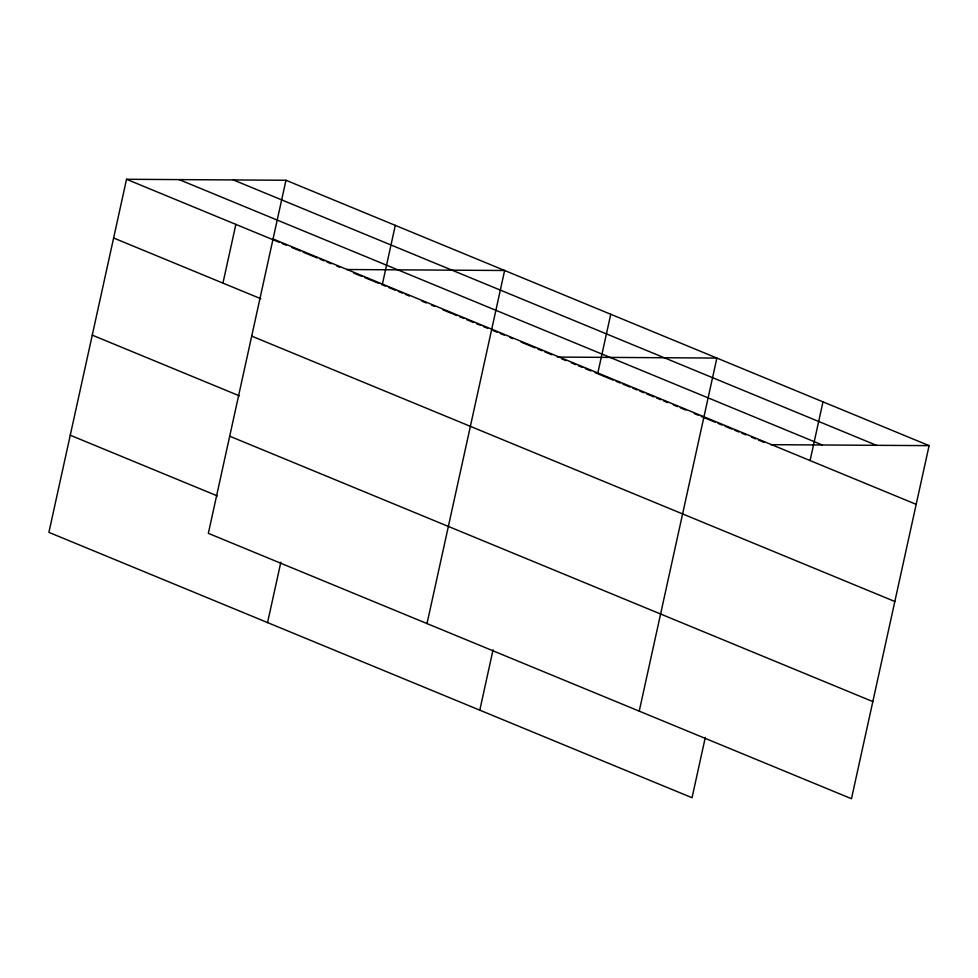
<?xml version="1.0" encoding="UTF-8"?>
<svg xmlns="http://www.w3.org/2000/svg" width="978" height="978" viewBox="0 0 978 978"><rect width="100%" height="100%" fill="white"/><g stroke="black" fill="none" stroke-linecap="round" stroke-linejoin="round"><path stroke-width="1.47" d="M285.967 180.258L208.338 533.34L851.471 798.72L929.1 445.638L285.967 180.258L126.529 179.28L48.9 532.362L692.033 797.742L705.297 737.4M222.947 283.107L235.857 224.402M267.569 622.595L280.833 562.252M382.398 284.085L395.308 225.368M427.007 623.573L504.636 270.49L346.701 269.525M479.795 710.162L493.059 649.82M597.839 372.985L610.749 314.268M639.233 711.14L716.874 358.058L557.423 357.08M810.077 460.565L822.987 401.848M771.165 444.672L929.1 445.638M233.351 179.94L876.484 445.32M179.145 179.61L822.278 444.978M273.07 238.974L916.19 504.355M126.529 179.28L279.317 242.324M282.116 243.485L286.322 245.221M291.933 247.532L300.344 251.004M303.143 252.165L317.165 257.947M319.965 259.097L324.17 260.833M326.97 261.994L331.175 263.73M336.787 266.04L339.586 267.202M353.571 272.972L361.946 276.419M364.745 277.581L378.706 283.339M381.493 284.488L385.687 286.224M388.474 287.373L395.454 290.258M398.254 291.407L402.435 293.131M405.234 294.28L409.415 296.016M421.983 301.2L426.176 302.923M431.763 305.234L434.55 306.383M442.936 309.843L451.31 313.302M452.704 313.877L456.897 315.601M459.684 316.75L463.878 318.486M466.665 319.635L473.645 322.52M476.445 323.669L480.626 325.393M483.425 326.554L487.606 328.278M493.193 330.588L497.386 332.312M500.174 333.461L504.367 335.197M509.954 337.496L512.741 338.645M521.127 342.104L535.088 347.862M537.876 349.024L542.069 350.747M544.856 351.897L551.836 354.782M561.616 358.816L565.797 360.54M571.384 362.85L575.577 364.574M578.365 365.723L582.558 367.459M585.345 368.608L590.932 370.919M595.125 372.642L613.279 380.136M616.067 381.286L620.26 383.009M623.047 384.171L630.028 387.043M632.827 388.193L637.008 389.929M639.808 391.078L643.989 392.801M646.788 393.963L653.769 396.836M656.556 397.997L660.749 399.721M663.536 400.87L667.73 402.606M673.316 404.904L677.51 406.64M680.297 407.789L685.884 410.088M694.258 413.547L698.451 415.283M701.238 416.432L715.199 422.19M717.999 423.34L722.18 425.075M724.979 426.225L731.96 429.11M734.747 430.259L738.94 431.983M741.727 433.144L745.921 434.868M751.507 437.166L755.701 438.902M758.488 440.051L764.075 442.362M113.619 237.996L260.796 298.73M251.701 336.114L894.833 601.494M92.262 335.136L239.439 395.87M229.696 436.2L872.828 701.581M70.257 435.222L217.434 495.956"/></g></svg>
